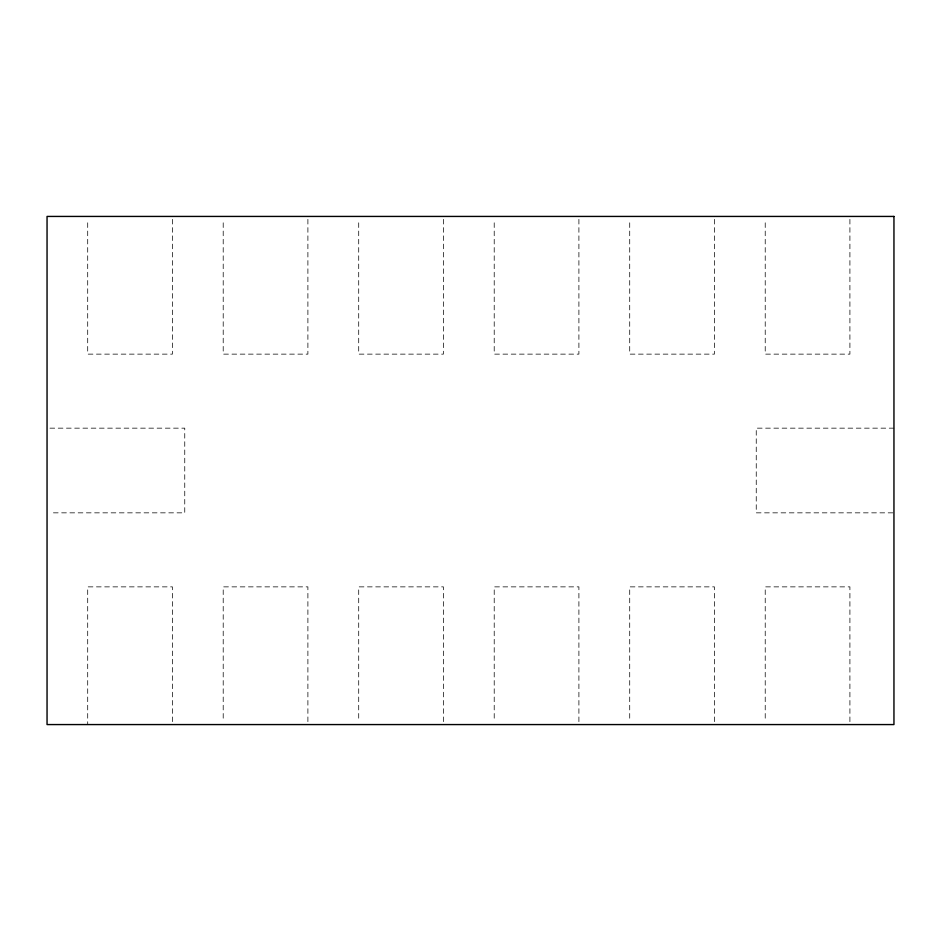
<?xml version="1.0" encoding="UTF-8"?>
<svg xmlns="http://www.w3.org/2000/svg" width="941" height="941" viewBox="0 0 941 941"><rect width="100%" height="100%" fill="white"/><g stroke="black" fill="none" stroke-linecap="round" stroke-linejoin="round"><path stroke-width="0.71" stroke-dasharray="4.71 3.53" d="M49.979 428.155L184.754 428.155L184.754 512.845L49.979 512.845M893.95 428.155L756.246 428.155L756.246 512.845L893.95 512.845M849.911 219.359L849.911 354.134L765.221 354.134L765.221 219.359M849.911 721.641L849.911 586.866L765.221 586.866L765.221 721.641M714.407 219.359L714.407 354.134L629.717 354.134L629.717 219.359M714.407 721.641L714.407 586.866L629.717 586.866L629.717 721.641M578.903 219.359L578.903 354.134L494.213 354.134L494.213 219.359M578.903 721.641L578.903 586.866L494.213 586.866L494.213 721.641M443.399 219.359L443.399 354.134L358.709 354.134L358.709 219.359M443.399 721.641L443.399 586.866L358.709 586.866L358.709 721.641M307.895 219.359L307.895 354.134L223.205 354.134L223.205 219.359M307.895 721.641L307.895 586.866L223.205 586.866L223.205 721.641M172.391 219.359L172.391 354.134L87.701 354.134L87.701 219.359M172.391 721.641L172.391 586.866L87.701 586.866L87.701 724.57"/><path stroke-width="1.41" d="M893.95 216.43L47.05 216.43L47.05 724.57L893.95 724.57L893.95 216.43"/></g></svg>
